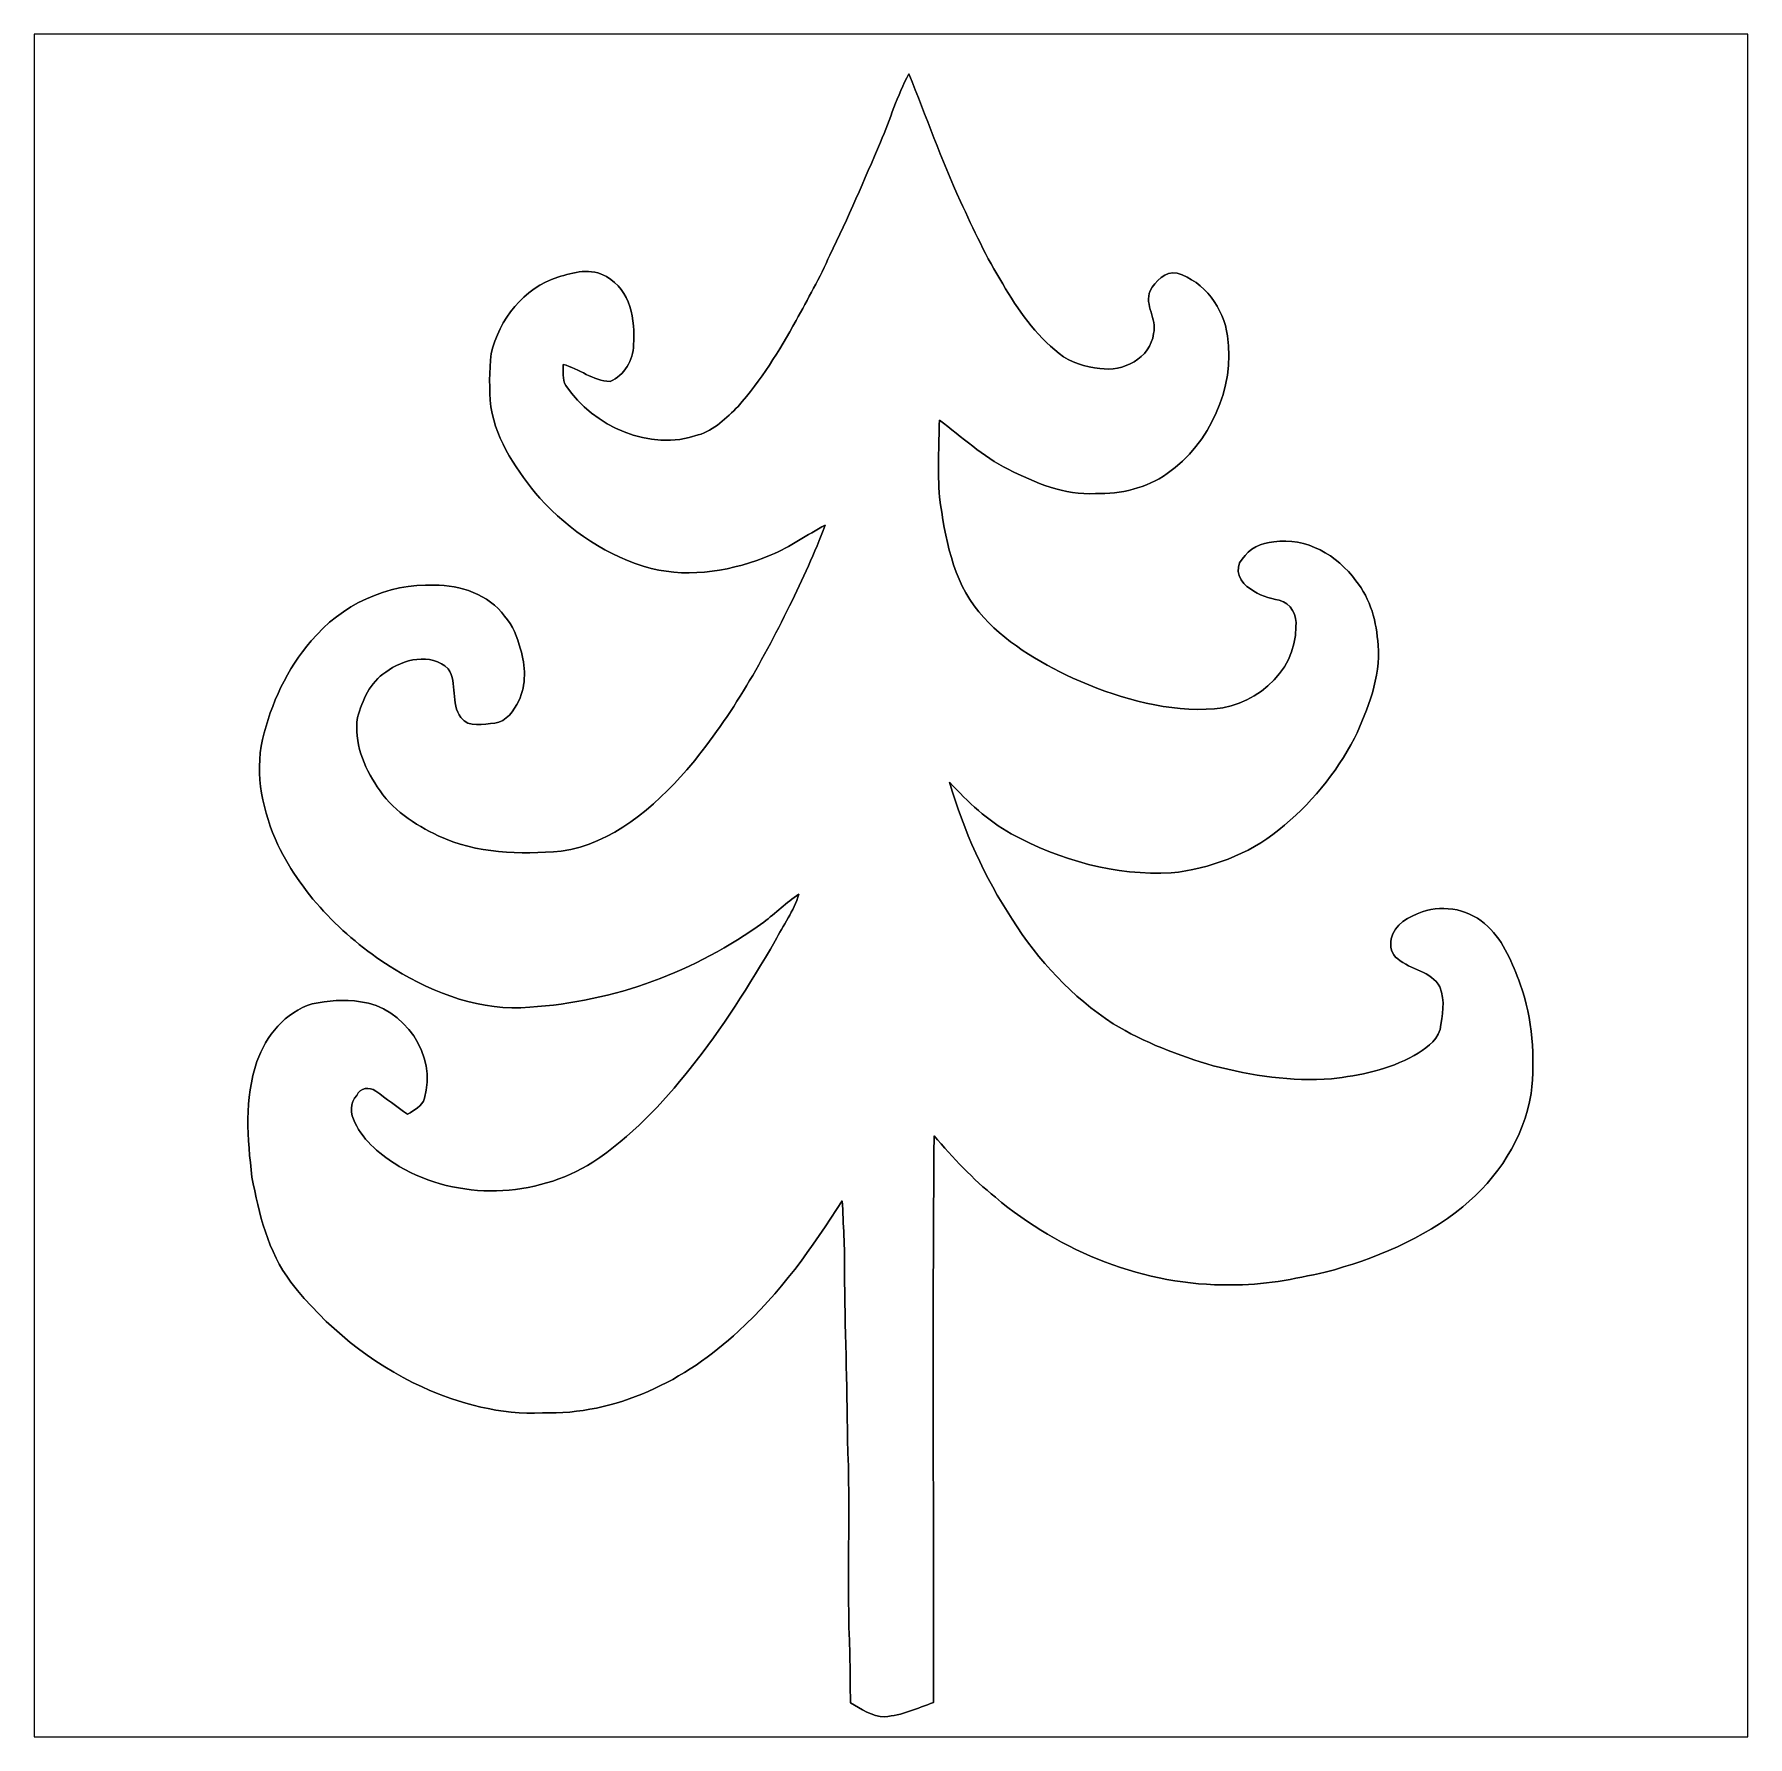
# Model space of a CAD drawing. Header units: centimetres. Extents: x -16.8 to 16.8, y -16.7 to 16.7.
import ezdxf

# ---------------------------------------------------------------- set-up
doc = ezdxf.new("R2010")
doc.units = ezdxf.units.CM
doc.header["$MEASUREMENT"] = 0
doc.layers.add('Layer 1', color=7, linetype='Continuous')

msp = doc.modelspace()

# ---------------------------------------------------------------- linework, layer by layer
at = {"layer": 'Layer 1', "color": 7}
for points, knots in [([(-16.77458, 16.66875), (-16.77458, 16.66875), (16.77458, 16.66875), (16.77458, 16.66875), (16.77458, 16.66875), (16.77458, 16.66875), (16.77458, -16.66875), (16.77458, -16.66875), (16.77458, -16.66875), (16.77458, -16.66875), (-16.77458, -16.66875), (-16.77458, -16.66875), (-16.77458, -16.66875), (-16.77458, -16.66875), (-16.77458, 16.66875), (-16.77458, 16.66875), (-16.77458, 16.66875), (-16.77458, 16.66875), (-16.77458, 16.66875), (-16.77458, 16.66875)], [0, 0, 0, 0, 0.16666667, 0.16666667, 0.16666667, 0.16666667, 0.33333333, 0.33333333, 0.33333333, 0.33333333, 0.5, 0.5, 0.5, 0.5, 0.66666667, 0.66666667, 0.66666667, 0.66666667, 1, 1, 1, 1]), ([(-0.20461, 14.55843), (-0.52529, 13.81584), (-0.83749, 13.06865), (-1.1998, 12.34511), (-1.1998, 12.34511), (-1.38677, 11.90166), (-1.63195, 11.4868), (-1.85773, 11.06241), (-1.85773, 11.06241), (-2.18299, 10.46833), (-2.54988, 9.89224), (-2.99438, 9.37966), (-2.99438, 9.37966), (-3.22051, 9.1567), (-3.46075, 8.91575), (-3.77261, 8.82191), (-3.77261, 8.82191), (-4.72969, 8.49559), (-5.81413, 8.98349), (-6.3687, 9.78888), (-6.3687, 9.78888), (-6.44031, 9.91482), (-6.41668, 10.06546), (-6.42056, 10.20374), (-6.42056, 10.20374), (-6.1027, 10.12155), (-5.83671, 9.87848), (-5.49839, 9.87249), (-5.49839, 9.87249), (-5.21688, 9.98855), (-5.04684, 10.287), (-5.03978, 10.58439), (-5.03978, 10.58439), (-5.00486, 11.07228), (-5.10011, 11.66107), (-5.57177, 11.92212), (-5.57177, 11.92212), (-5.86634, 12.09746), (-6.21947, 12.01208), (-6.52357, 11.91154), (-6.52357, 11.91154), (-7.19102, 11.70552), (-7.67468, 11.08146), (-7.82638, 10.41435), (-7.82638, 10.41435), (-7.87012, 10.06898), (-7.8673, 9.71762), (-7.83414, 9.37119), (-7.83414, 9.37119), (-7.72195, 8.68997), (-7.31132, 8.10295), (-6.8774, 7.58507), (-6.8774, 7.58507), (-6.29038, 6.94549), (-5.54108, 6.43502), (-4.69618, 6.20995), (-4.69618, 6.20995), (-3.91266, 6.01557), (-3.08257, 6.1655), (-2.34844, 6.47382), (-2.34844, 6.47382), (-1.97273, 6.62481), (-1.64783, 6.87317), (-1.28834, 7.0552), (-1.28834, 7.0552), (-1.49049, 6.51686), (-1.73143, 5.99405), (-1.98508, 5.47793), (-1.98508, 5.47793), (-2.54106, 4.34269), (-3.17465, 3.23427), (-3.99591, 2.26766), (-3.99591, 2.26766), (-4.64679, 1.53035), (-5.44865, 0.82056), (-6.45724, 0.67134), (-6.45724, 0.67134), (-7.26652, 0.60184), (-8.1153, 0.62265), (-8.86425, 0.97437), (-8.86425, 0.97437), (-9.33168, 1.19027), (-9.77829, 1.49366), (-10.05981, 1.93358), (-10.05981, 1.93358), (-10.32228, 2.32798), (-10.5216, 2.80599), (-10.44469, 3.28824), (-10.44469, 3.28824), (-10.35226, 3.62797), (-10.20057, 3.97863), (-9.89295, 4.17724), (-9.89295, 4.17724), (-9.55534, 4.43689), (-9.00783, 4.56459), (-8.66775, 4.24392), (-8.66775, 4.24392), (-8.48325, 3.96311), (-8.62789, 3.56129), (-8.42257, 3.2893), (-8.42257, 3.2893), (-8.27017, 3.0801), (-7.97595, 3.16512), (-7.75935, 3.17747), (-7.75935, 3.17747), (-7.52969, 3.2131), (-7.37905, 3.41983), (-7.2898, 3.61844), (-7.2898, 3.61844), (-7.13423, 3.93312), (-7.15716, 4.30071), (-7.25276, 4.62915), (-7.25276, 4.62915), (-7.32437, 4.8581), (-7.39881, 5.09587), (-7.56603, 5.27509), (-7.56603, 5.27509), (-7.8807, 5.70159), (-8.42821, 5.88574), (-8.94256, 5.87975), (-8.94256, 5.87975), (-9.85838, 5.92526), (-10.76925, 5.48993), (-11.35133, 4.78966), (-11.35133, 4.78966), (-11.82723, 4.24109), (-12.13979, 3.56235), (-12.30489, 2.85856), (-12.30489, 2.85856), (-12.46011, 2.16147), (-12.29783, 1.43616), (-12.00644, 0.79728), (-12.00644, 0.79728), (-11.50973, -0.22154), (-10.67788, -1.04916), (-9.71973, -1.64112), (-9.71973, -1.64112), (-8.92881, -2.12125), (-8.01264, -2.47015), (-7.07249, -2.38054), (-7.07249, -2.38054), (-5.42819, -2.28318), (-3.82199, -1.68663), (-2.49273, -0.71755), (-2.49273, -0.71755), (-2.25707, -0.54293), (-2.04929, -0.33126), (-1.80411, -0.16933), (-1.80411, -0.16933), (-1.89971, -0.50059), (-2.1149, -0.77858), (-2.2673, -1.08409), (-2.2673, -1.08409), (-2.77389, -1.94733), (-3.30376, -2.8007), (-3.93136, -3.58281), (-3.93136, -3.58281), (-4.47851, -4.27637), (-5.09658, -4.9276), (-5.83636, -5.41796), (-5.83636, -5.41796), (-6.96172, -6.12704), (-8.47901, -6.17643), (-9.63013, -5.49945), (-9.63013, -5.49945), (-9.98079, -5.28814), (-10.31981, -5.01897), (-10.49655, -4.63973), (-10.49655, -4.63973), (-10.58439, -4.47675), (-10.60344, -4.24956), (-10.46057, -4.10951), (-10.46057, -4.10951), (-10.39742, -3.95817), (-10.20939, -3.937), (-10.0898, -4.02414), (-10.0898, -4.02414), (-9.87954, -4.17054), (-9.68022, -4.33388), (-9.46714, -4.4771), (-9.46714, -4.4771), (-9.33626, -4.40196), (-9.17787, -4.32506), (-9.13518, -4.16631), (-9.13518, -4.16631), (-8.88224, -3.32952), (-9.53241, -2.3809), (-10.38895, -2.27577), (-10.38895, -2.27577), (-10.70293, -2.22673), (-11.02536, -2.24966), (-11.3344, -2.31916), (-11.3344, -2.31916), (-11.86074, -2.47685), (-12.23927, -2.94181), (-12.41531, -3.4484), (-12.41531, -3.4484), (-12.66331, -4.17407), (-12.60158, -4.96041), (-12.51232, -5.7083), (-12.51232, -5.7083), (-12.3765, -6.42832), (-12.19906, -7.16915), (-11.75173, -7.76676), (-11.75173, -7.76676), (-11.07299, -8.64023), (-10.1854, -9.3539), (-9.18175, -9.82027), (-9.18175, -9.82027), (-8.44338, -10.14906), (-7.64152, -10.3692), (-6.82625, -10.32616), (-6.82625, -10.32616), (-5.38974, -10.37167), (-4.01355, -9.69539), (-2.98662, -8.72596), (-2.98662, -8.72596), (-2.17276, -7.99253), (-1.54234, -7.08872), (-0.95321, -6.1722), (-0.95321, -6.1722), (-0.93698, -6.63187), (-0.90064, -7.09189), (-0.91017, -7.55262), (-0.91017, -7.55262), (-0.9017, -8.65152), (-0.85972, -9.74972), (-0.85161, -10.84897), (-0.85161, -10.84897), (-0.79269, -12.24774), (-0.86678, -13.64897), (-0.80539, -15.04774), (-0.80539, -15.04774), (-0.79975, -15.36806), (-0.79516, -15.68732), (-0.79587, -16.008), (-0.79587, -16.008), (-0.58455, -16.12194), (-0.37536, -16.27999), (-0.12241, -16.27611), (-0.12241, -16.27611), (0.21061, -16.25459), (0.51788, -16.10713), (0.82938, -16.00059), (0.82938, -16.00059), (0.83855, -12.29995), (0.80962, -8.59931), (0.84384, -4.89903), (0.84384, -4.89903), (1.21003, -5.33329), (1.60338, -5.74675), (2.04435, -6.10623), (2.04435, -6.10623), (3.32317, -7.17797), (4.97099, -7.84542), (6.64986, -7.82073), (6.64986, -7.82073), (7.27639, -7.83484), (7.89234, -7.70431), (8.50124, -7.57308), (8.50124, -7.57308), (9.46573, -7.3152), (10.41329, -6.92467), (11.1947, -6.29109), (11.1947, -6.29109), (11.88014, -5.73758), (12.38567, -4.94841), (12.53631, -4.07458), (12.53631, -4.07458), (12.6111, -3.35633), (12.56524, -2.61408), (12.31829, -1.93111), (12.31829, -1.93111), (12.1726, -1.52506), (12.00326, -1.10702), (11.68576, -0.80222), (11.68576, -0.80222), (11.35662, -0.47413), (10.83663, -0.36477), (10.39954, -0.51788), (10.39954, -0.51788), (10.14342, -0.60678), (9.85449, -0.75706), (9.79487, -1.04669), (9.79487, -1.04669), (9.7663, -1.18604), (9.79241, -1.35573), (9.92399, -1.43475), (9.92399, -1.43475), (10.17235, -1.65594), (10.58157, -1.67428), (10.74808, -1.98579), (10.74808, -1.98579), (10.85356, -2.2539), (10.8017, -2.54847), (10.74949, -2.82258), (10.74949, -2.82258), (10.67858, -3.0674), (10.44787, -3.20746), (10.24114, -3.32669), (10.24114, -3.32669), (9.75007, -3.61139), (9.18175, -3.71722), (8.62542, -3.78566), (8.62542, -3.78566), (7.84507, -3.84246), (7.06402, -3.72674), (6.31049, -3.52884), (6.31049, -3.52884), (5.62927, -3.33093), (4.959, -3.07516), (4.35081, -2.70616), (4.35081, -2.70616), (3.54577, -2.18722), (2.88114, -1.4672), (2.37173, -0.66005), (2.37173, -0.66005), (1.82986, 0.16404), (1.42522, 1.07738), (1.14547, 2.02142), (1.14547, 2.02142), (1.50954, 1.64183), (1.8863, 1.26577), (2.35479, 1.01424), (2.35479, 1.01424), (3.30553, 0.49213), (4.39984, 0.19262), (5.48781, 0.24553), (5.48781, 0.24553), (6.24628, 0.33091), (6.99523, 0.6029), (7.59142, 1.08797), (7.59142, 1.08797), (8.20173, 1.57621), (8.71432, 2.19146), (9.07627, 2.88466), (9.07627, 2.88466), (9.3405, 3.45546), (9.58744, 4.06647), (9.53629, 4.70853), (9.53629, 4.70853), (9.51089, 5.15479), (9.38989, 5.61234), (9.10449, 5.96618), (9.10449, 5.96618), (8.74324, 6.46501), (8.12482, 6.8266), (7.49547, 6.72712), (7.49547, 6.72712), (7.2517, 6.71019), (7.01111, 6.59977), (6.87599, 6.39022), (6.87599, 6.39022), (6.70384, 6.20466), (6.84036, 5.90832), (7.04144, 5.80884), (7.04144, 5.80884), (7.20125, 5.67514), (7.40586, 5.63386), (7.60201, 5.58518), (7.60201, 5.58518), (7.82743, 5.53332), (7.96572, 5.28602), (7.92409, 5.06236), (7.92409, 5.06236), (7.94561, 4.15114), (7.03968, 3.44205), (6.17185, 3.44981), (6.17185, 3.44981), (5.2645, 3.423), (4.38291, 3.69711), (3.56164, 4.05941), (3.56164, 4.05941), (2.88255, 4.38291), (2.21156, 4.77167), (1.72297, 5.35587), (1.72297, 5.35587), (1.19415, 5.98311), (1.06609, 6.82061), (0.94686, 7.60412), (0.94686, 7.60412), (0.91652, 8.10648), (0.93345, 8.6106), (0.94862, 9.11331), (0.94862, 9.11331), (1.38642, 8.77958), (1.79881, 8.40422), (2.29164, 8.15093), (2.29164, 8.15093), (2.82399, 7.88882), (3.39478, 7.63446), (4.00403, 7.67574), (4.00403, 7.67574), (4.49756, 7.66198), (5.00204, 7.78016), (5.40985, 8.06521), (5.40985, 8.06521), (6.24628, 8.66246), (6.73735, 9.73631), (6.59024, 10.76113), (6.59024, 10.76113), (6.51051, 11.30512), (6.14116, 11.82617), (5.60211, 11.98951), (5.60211, 11.98951), (5.37034, 12.03995), (5.17596, 11.82899), (5.07436, 11.64766), (5.07436, 11.64766), (4.95335, 11.35768), (5.21935, 11.09945), (5.13997, 10.80982), (5.13997, 10.80982), (5.08317, 10.32122), (4.53778, 10.0524), (4.09046, 10.12402), (4.09046, 10.12402), (3.80788, 10.15929), (3.51437, 10.23091), (3.29106, 10.41717), (3.29106, 10.41717), (2.82716, 10.78371), (2.48356, 11.27548), (2.18757, 11.78101), (2.18757, 11.78101), (1.86796, 12.29536), (1.61396, 12.8464), (1.36208, 13.39603), (1.36208, 13.39603), (0.97931, 14.21024), (0.68968, 15.06326), (0.34854, 15.89405), (0.34854, 15.89405), (0.12206, 15.46789), (-0.01588, 15.00152), (-0.20461, 14.55843)], [0, 0, 0, 0, 0.00909091, 0.00909091, 0.00909091, 0.00909091, 0.01818182, 0.01818182, 0.01818182, 0.01818182, 0.02727273, 0.02727273, 0.02727273, 0.02727273, 0.03636364, 0.03636364, 0.03636364, 0.03636364, 0.04545455, 0.04545455, 0.04545455, 0.04545455, 0.05454545, 0.05454545, 0.05454545, 0.05454545, 0.06363636, 0.06363636, 0.06363636, 0.06363636, 0.07272727, 0.07272727, 0.07272727, 0.07272727, 0.08181818, 0.08181818, 0.08181818, 0.08181818, 0.09090909, 0.09090909, 0.09090909, 0.09090909, 0.1, 0.1, 0.1, 0.1, 0.10909091, 0.10909091, 0.10909091, 0.10909091, 0.11818182, 0.11818182, 0.11818182, 0.11818182, 0.12727273, 0.12727273, 0.12727273, 0.12727273, 0.13636364, 0.13636364, 0.13636364, 0.13636364, 0.14545455, 0.14545455, 0.14545455, 0.14545455, 0.15454545, 0.15454545, 0.15454545, 0.15454545, 0.16363636, 0.16363636, 0.16363636, 0.16363636, 0.17272727, 0.17272727, 0.17272727, 0.17272727, 0.18181818, 0.18181818, 0.18181818, 0.18181818, 0.19090909, 0.19090909, 0.19090909, 0.19090909, 0.2, 0.2, 0.2, 0.2, 0.20909091, 0.20909091, 0.20909091, 0.20909091, 0.21818182, 0.21818182, 0.21818182, 0.21818182, 0.22727273, 0.22727273, 0.22727273, 0.22727273, 0.23636364, 0.23636364, 0.23636364, 0.23636364, 0.24545455, 0.24545455, 0.24545455, 0.24545455, 0.25454545, 0.25454545, 0.25454545, 0.25454545, 0.26363636, 0.26363636, 0.26363636, 0.26363636, 0.27272727, 0.27272727, 0.27272727, 0.27272727, 0.28181818, 0.28181818, 0.28181818, 0.28181818, 0.29090909, 0.29090909, 0.29090909, 0.29090909, 0.3, 0.3, 0.3, 0.3, 0.30909091, 0.30909091, 0.30909091, 0.30909091, 0.31818182, 0.31818182, 0.31818182, 0.31818182, 0.32727273, 0.32727273, 0.32727273, 0.32727273, 0.33636364, 0.33636364, 0.33636364, 0.33636364, 0.34545455, 0.34545455, 0.34545455, 0.34545455, 0.35454545, 0.35454545, 0.35454545, 0.35454545, 0.36363636, 0.36363636, 0.36363636, 0.36363636, 0.37272727, 0.37272727, 0.37272727, 0.37272727, 0.38181818, 0.38181818, 0.38181818, 0.38181818, 0.39090909, 0.39090909, 0.39090909, 0.39090909, 0.4, 0.4, 0.4, 0.4, 0.40909091, 0.40909091, 0.40909091, 0.40909091, 0.41818182, 0.41818182, 0.41818182, 0.41818182, 0.42727273, 0.42727273, 0.42727273, 0.42727273, 0.43636364, 0.43636364, 0.43636364, 0.43636364, 0.44545455, 0.44545455, 0.44545455, 0.44545455, 0.45454545, 0.45454545, 0.45454545, 0.45454545, 0.46363636, 0.46363636, 0.46363636, 0.46363636, 0.47272727, 0.47272727, 0.47272727, 0.47272727, 0.48181818, 0.48181818, 0.48181818, 0.48181818, 0.49090909, 0.49090909, 0.49090909, 0.49090909, 0.5, 0.5, 0.5, 0.5, 0.50909091, 0.50909091, 0.50909091, 0.50909091, 0.51818182, 0.51818182, 0.51818182, 0.51818182, 0.52727273, 0.52727273, 0.52727273, 0.52727273, 0.53636364, 0.53636364, 0.53636364, 0.53636364, 0.54545455, 0.54545455, 0.54545455, 0.54545455, 0.55454545, 0.55454545, 0.55454545, 0.55454545, 0.56363636, 0.56363636, 0.56363636, 0.56363636, 0.57272727, 0.57272727, 0.57272727, 0.57272727, 0.58181818, 0.58181818, 0.58181818, 0.58181818, 0.59090909, 0.59090909, 0.59090909, 0.59090909, 0.6, 0.6, 0.6, 0.6, 0.60909091, 0.60909091, 0.60909091, 0.60909091, 0.61818182, 0.61818182, 0.61818182, 0.61818182, 0.62727273, 0.62727273, 0.62727273, 0.62727273, 0.63636364, 0.63636364, 0.63636364, 0.63636364, 0.64545455, 0.64545455, 0.64545455, 0.64545455, 0.65454545, 0.65454545, 0.65454545, 0.65454545, 0.66363636, 0.66363636, 0.66363636, 0.66363636, 0.67272727, 0.67272727, 0.67272727, 0.67272727, 0.68181818, 0.68181818, 0.68181818, 0.68181818, 0.69090909, 0.69090909, 0.69090909, 0.69090909, 0.7, 0.7, 0.7, 0.7, 0.70909091, 0.70909091, 0.70909091, 0.70909091, 0.71818182, 0.71818182, 0.71818182, 0.71818182, 0.72727273, 0.72727273, 0.72727273, 0.72727273, 0.73636364, 0.73636364, 0.73636364, 0.73636364, 0.74545455, 0.74545455, 0.74545455, 0.74545455, 0.75454545, 0.75454545, 0.75454545, 0.75454545, 0.76363636, 0.76363636, 0.76363636, 0.76363636, 0.77272727, 0.77272727, 0.77272727, 0.77272727, 0.78181818, 0.78181818, 0.78181818, 0.78181818, 0.79090909, 0.79090909, 0.79090909, 0.79090909, 0.8, 0.8, 0.8, 0.8, 0.80909091, 0.80909091, 0.80909091, 0.80909091, 0.81818182, 0.81818182, 0.81818182, 0.81818182, 0.82727273, 0.82727273, 0.82727273, 0.82727273, 0.83636364, 0.83636364, 0.83636364, 0.83636364, 0.84545455, 0.84545455, 0.84545455, 0.84545455, 0.85454545, 0.85454545, 0.85454545, 0.85454545, 0.86363636, 0.86363636, 0.86363636, 0.86363636, 0.87272727, 0.87272727, 0.87272727, 0.87272727, 0.88181818, 0.88181818, 0.88181818, 0.88181818, 0.89090909, 0.89090909, 0.89090909, 0.89090909, 0.9, 0.9, 0.9, 0.9, 0.90909091, 0.90909091, 0.90909091, 0.90909091, 0.91818182, 0.91818182, 0.91818182, 0.91818182, 0.92727273, 0.92727273, 0.92727273, 0.92727273, 0.93636364, 0.93636364, 0.93636364, 0.93636364, 0.94545455, 0.94545455, 0.94545455, 0.94545455, 0.95454545, 0.95454545, 0.95454545, 0.95454545, 0.96363636, 0.96363636, 0.96363636, 0.96363636, 0.97272727, 0.97272727, 0.97272727, 0.97272727, 0.98181818, 0.98181818, 0.98181818, 0.98181818, 1, 1, 1, 1])]:
    msp.add_open_spline(points, degree=3, knots=knots, dxfattribs=at)
at = {"layer": 'Layer 1', "color": 9}
msp.add_open_spline([(-0.20461, 14.55843), (-0.01588, 15.00152), (0.12206, 15.46789), (0.34854, 15.89405), (0.34854, 15.89405), (0.68968, 15.06326), (0.97931, 14.21024), (1.36208, 13.39603), (1.36208, 13.39603), (1.61396, 12.8464), (1.86796, 12.29536), (2.18757, 11.78101), (2.18757, 11.78101), (2.48356, 11.27548), (2.82716, 10.78371), (3.29106, 10.41717), (3.29106, 10.41717), (3.51437, 10.23091), (3.80788, 10.15929), (4.09046, 10.12402), (4.09046, 10.12402), (4.53778, 10.0524), (5.08317, 10.32122), (5.13997, 10.80982), (5.13997, 10.80982), (5.21935, 11.09945), (4.95335, 11.35768), (5.07436, 11.64766), (5.07436, 11.64766), (5.17596, 11.82899), (5.37034, 12.03995), (5.60211, 11.98951), (5.60211, 11.98951), (6.14116, 11.82617), (6.51051, 11.30512), (6.59024, 10.76113), (6.59024, 10.76113), (6.73735, 9.73631), (6.24628, 8.66246), (5.40985, 8.06521), (5.40985, 8.06521), (5.00204, 7.78016), (4.49756, 7.66198), (4.00403, 7.67574), (4.00403, 7.67574), (3.39478, 7.63446), (2.82399, 7.88882), (2.29164, 8.15093), (2.29164, 8.15093), (1.79881, 8.40422), (1.38642, 8.77958), (0.94862, 9.11331), (0.94862, 9.11331), (0.93345, 8.6106), (0.91652, 8.10648), (0.94686, 7.60412), (0.94686, 7.60412), (1.06609, 6.82061), (1.19415, 5.98311), (1.72297, 5.35587), (1.72297, 5.35587), (2.21156, 4.77167), (2.88255, 4.38291), (3.56164, 4.05941), (3.56164, 4.05941), (4.38291, 3.69711), (5.2645, 3.423), (6.17185, 3.44981), (6.17185, 3.44981), (7.03968, 3.44205), (7.94561, 4.15114), (7.92409, 5.06236), (7.92409, 5.06236), (7.96572, 5.28602), (7.82743, 5.53332), (7.60201, 5.58518), (7.60201, 5.58518), (7.40586, 5.63386), (7.20125, 5.67514), (7.04144, 5.80884), (7.04144, 5.80884), (6.84036, 5.90832), (6.70384, 6.20466), (6.87599, 6.39022), (6.87599, 6.39022), (7.01111, 6.59977), (7.2517, 6.71019), (7.49547, 6.72712), (7.49547, 6.72712), (8.12482, 6.8266), (8.74324, 6.46501), (9.10449, 5.96618), (9.10449, 5.96618), (9.38989, 5.61234), (9.51089, 5.15479), (9.53629, 4.70853), (9.53629, 4.70853), (9.58744, 4.06647), (9.3405, 3.45546), (9.07627, 2.88466), (9.07627, 2.88466), (8.71432, 2.19146), (8.20173, 1.57621), (7.59142, 1.08797), (7.59142, 1.08797), (6.99523, 0.6029), (6.24628, 0.33091), (5.48781, 0.24553), (5.48781, 0.24553), (4.39984, 0.19262), (3.30553, 0.49213), (2.35479, 1.01424), (2.35479, 1.01424), (1.8863, 1.26577), (1.50954, 1.64183), (1.14547, 2.02142), (1.14547, 2.02142), (1.42522, 1.07738), (1.82986, 0.16404), (2.37173, -0.66005), (2.37173, -0.66005), (2.88114, -1.4672), (3.54577, -2.18722), (4.35081, -2.70616), (4.35081, -2.70616), (4.959, -3.07516), (5.62927, -3.33093), (6.31049, -3.52884), (6.31049, -3.52884), (7.06402, -3.72674), (7.84507, -3.84246), (8.62542, -3.78566), (8.62542, -3.78566), (9.18175, -3.71722), (9.75007, -3.61139), (10.24114, -3.32669), (10.24114, -3.32669), (10.44787, -3.20746), (10.67858, -3.0674), (10.74949, -2.82258), (10.74949, -2.82258), (10.8017, -2.54847), (10.85356, -2.2539), (10.74808, -1.98579), (10.74808, -1.98579), (10.58157, -1.67428), (10.17235, -1.65594), (9.92399, -1.43475), (9.92399, -1.43475), (9.79241, -1.35573), (9.7663, -1.18604), (9.79487, -1.04669), (9.79487, -1.04669), (9.85449, -0.75706), (10.14342, -0.60678), (10.39954, -0.51788), (10.39954, -0.51788), (10.83663, -0.36477), (11.35662, -0.47413), (11.68576, -0.80222), (11.68576, -0.80222), (12.00326, -1.10702), (12.1726, -1.52506), (12.31829, -1.93111), (12.31829, -1.93111), (12.56524, -2.61408), (12.6111, -3.35633), (12.53631, -4.07458), (12.53631, -4.07458), (12.38567, -4.94841), (11.88014, -5.73758), (11.1947, -6.29109), (11.1947, -6.29109), (10.41329, -6.92467), (9.46573, -7.3152), (8.50124, -7.57308), (8.50124, -7.57308), (7.89234, -7.70431), (7.27639, -7.83484), (6.64986, -7.82073), (6.64986, -7.82073), (4.97099, -7.84542), (3.32317, -7.17797), (2.04435, -6.10623), (2.04435, -6.10623), (1.60338, -5.74675), (1.21003, -5.33329), (0.84384, -4.89903), (0.84384, -4.89903), (0.80962, -8.59931), (0.83855, -12.29995), (0.82938, -16.00059), (0.82938, -16.00059), (0.51788, -16.10713), (0.21061, -16.25459), (-0.12241, -16.27611), (-0.12241, -16.27611), (-0.37536, -16.27999), (-0.58455, -16.12194), (-0.79587, -16.008), (-0.79587, -16.008), (-0.79516, -15.68732), (-0.79975, -15.36806), (-0.80539, -15.04774), (-0.80539, -15.04774), (-0.86678, -13.64897), (-0.79269, -12.24774), (-0.85161, -10.84897), (-0.85161, -10.84897), (-0.85972, -9.74972), (-0.9017, -8.65152), (-0.91017, -7.55262), (-0.91017, -7.55262), (-0.90064, -7.09189), (-0.93698, -6.63187), (-0.95321, -6.1722), (-0.95321, -6.1722), (-1.54234, -7.08872), (-2.17276, -7.99253), (-2.98662, -8.72596), (-2.98662, -8.72596), (-4.01355, -9.69539), (-5.38974, -10.37167), (-6.82625, -10.32616), (-6.82625, -10.32616), (-7.64152, -10.3692), (-8.44338, -10.14906), (-9.18175, -9.82027), (-9.18175, -9.82027), (-10.1854, -9.3539), (-11.07299, -8.64023), (-11.75173, -7.76676), (-11.75173, -7.76676), (-12.19906, -7.16915), (-12.3765, -6.42832), (-12.51232, -5.7083), (-12.51232, -5.7083), (-12.60158, -4.96041), (-12.66331, -4.17407), (-12.41531, -3.4484), (-12.41531, -3.4484), (-12.23927, -2.94181), (-11.86074, -2.47685), (-11.3344, -2.31916), (-11.3344, -2.31916), (-11.02536, -2.24966), (-10.70293, -2.22673), (-10.38895, -2.27577), (-10.38895, -2.27577), (-9.53241, -2.3809), (-8.88224, -3.32952), (-9.13518, -4.16631), (-9.13518, -4.16631), (-9.17787, -4.32506), (-9.33626, -4.40196), (-9.46714, -4.4771), (-9.46714, -4.4771), (-9.68022, -4.33388), (-9.87954, -4.17054), (-10.0898, -4.02414), (-10.0898, -4.02414), (-10.20939, -3.937), (-10.39742, -3.95817), (-10.46057, -4.10951), (-10.46057, -4.10951), (-10.60344, -4.24956), (-10.58439, -4.47675), (-10.49655, -4.63973), (-10.49655, -4.63973), (-10.31981, -5.01897), (-9.98079, -5.28814), (-9.63013, -5.49945), (-9.63013, -5.49945), (-8.47901, -6.17643), (-6.96172, -6.12704), (-5.83636, -5.41796), (-5.83636, -5.41796), (-5.09658, -4.9276), (-4.47851, -4.27637), (-3.93136, -3.58281), (-3.93136, -3.58281), (-3.30376, -2.8007), (-2.77389, -1.94733), (-2.2673, -1.08409), (-2.2673, -1.08409), (-2.1149, -0.77858), (-1.89971, -0.50059), (-1.80411, -0.16933), (-1.80411, -0.16933), (-2.04929, -0.33126), (-2.25707, -0.54293), (-2.49273, -0.71755), (-2.49273, -0.71755), (-3.82199, -1.68663), (-5.42819, -2.28318), (-7.07249, -2.38054), (-7.07249, -2.38054), (-8.01264, -2.47015), (-8.92881, -2.12125), (-9.71973, -1.64112), (-9.71973, -1.64112), (-10.67788, -1.04916), (-11.50973, -0.22154), (-12.00644, 0.79728), (-12.00644, 0.79728), (-12.29783, 1.43616), (-12.46011, 2.16147), (-12.30489, 2.85856), (-12.30489, 2.85856), (-12.13979, 3.56235), (-11.82723, 4.24109), (-11.35133, 4.78966), (-11.35133, 4.78966), (-10.76925, 5.48993), (-9.85838, 5.92526), (-8.94256, 5.87975), (-8.94256, 5.87975), (-8.42821, 5.88574), (-7.8807, 5.70159), (-7.56603, 5.27509), (-7.56603, 5.27509), (-7.39881, 5.09587), (-7.32437, 4.8581), (-7.25276, 4.62915), (-7.25276, 4.62915), (-7.15716, 4.30071), (-7.13423, 3.93312), (-7.2898, 3.61844), (-7.2898, 3.61844), (-7.37905, 3.41983), (-7.52969, 3.2131), (-7.75935, 3.17747), (-7.75935, 3.17747), (-7.97595, 3.16512), (-8.27017, 3.0801), (-8.42257, 3.2893), (-8.42257, 3.2893), (-8.62789, 3.56129), (-8.48325, 3.96311), (-8.66775, 4.24392), (-8.66775, 4.24392), (-9.00783, 4.56459), (-9.55534, 4.43689), (-9.89295, 4.17724), (-9.89295, 4.17724), (-10.20057, 3.97863), (-10.35226, 3.62797), (-10.44469, 3.28824), (-10.44469, 3.28824), (-10.5216, 2.80599), (-10.32228, 2.32798), (-10.05981, 1.93358), (-10.05981, 1.93358), (-9.77829, 1.49366), (-9.33168, 1.19027), (-8.86425, 0.97437), (-8.86425, 0.97437), (-8.1153, 0.62265), (-7.26652, 0.60184), (-6.45724, 0.67134), (-6.45724, 0.67134), (-5.44865, 0.82056), (-4.64679, 1.53035), (-3.99591, 2.26766), (-3.99591, 2.26766), (-3.17465, 3.23427), (-2.54106, 4.34269), (-1.98508, 5.47793), (-1.98508, 5.47793), (-1.73143, 5.99405), (-1.49049, 6.51686), (-1.28834, 7.0552), (-1.28834, 7.0552), (-1.64783, 6.87317), (-1.97273, 6.62481), (-2.34844, 6.47382), (-2.34844, 6.47382), (-3.08257, 6.1655), (-3.91266, 6.01557), (-4.69618, 6.20995), (-4.69618, 6.20995), (-5.54108, 6.43502), (-6.29038, 6.94549), (-6.8774, 7.58507), (-6.8774, 7.58507), (-7.31132, 8.10295), (-7.72195, 8.68997), (-7.83414, 9.37119), (-7.83414, 9.37119), (-7.8673, 9.71762), (-7.87012, 10.06898), (-7.82638, 10.41435), (-7.82638, 10.41435), (-7.67468, 11.08146), (-7.19102, 11.70552), (-6.52357, 11.91154), (-6.52357, 11.91154), (-6.21947, 12.01208), (-5.86634, 12.09746), (-5.57177, 11.92212), (-5.57177, 11.92212), (-5.10011, 11.66107), (-5.00486, 11.07228), (-5.03978, 10.58439), (-5.03978, 10.58439), (-5.04684, 10.287), (-5.21688, 9.98855), (-5.49839, 9.87249), (-5.49839, 9.87249), (-5.83671, 9.87848), (-6.1027, 10.12155), (-6.42056, 10.20374), (-6.42056, 10.20374), (-6.41668, 10.06546), (-6.44031, 9.91482), (-6.3687, 9.78888), (-6.3687, 9.78888), (-5.81413, 8.98349), (-4.72969, 8.49559), (-3.77261, 8.82191), (-3.77261, 8.82191), (-3.46075, 8.91575), (-3.22051, 9.1567), (-2.99438, 9.37966), (-2.99438, 9.37966), (-2.54988, 9.89224), (-2.18299, 10.46833), (-1.85773, 11.06241), (-1.85773, 11.06241), (-1.63195, 11.4868), (-1.38677, 11.90166), (-1.1998, 12.34511), (-1.1998, 12.34511), (-0.83749, 13.06865), (-0.52529, 13.81584), (-0.20461, 14.55843)], degree=3, knots=[0, 0, 0, 0, 0.00909091, 0.00909091, 0.00909091, 0.00909091, 0.01818182, 0.01818182, 0.01818182, 0.01818182, 0.02727273, 0.02727273, 0.02727273, 0.02727273, 0.03636364, 0.03636364, 0.03636364, 0.03636364, 0.04545455, 0.04545455, 0.04545455, 0.04545455, 0.05454545, 0.05454545, 0.05454545, 0.05454545, 0.06363636, 0.06363636, 0.06363636, 0.06363636, 0.07272727, 0.07272727, 0.07272727, 0.07272727, 0.08181818, 0.08181818, 0.08181818, 0.08181818, 0.09090909, 0.09090909, 0.09090909, 0.09090909, 0.1, 0.1, 0.1, 0.1, 0.10909091, 0.10909091, 0.10909091, 0.10909091, 0.11818182, 0.11818182, 0.11818182, 0.11818182, 0.12727273, 0.12727273, 0.12727273, 0.12727273, 0.13636364, 0.13636364, 0.13636364, 0.13636364, 0.14545455, 0.14545455, 0.14545455, 0.14545455, 0.15454545, 0.15454545, 0.15454545, 0.15454545, 0.16363636, 0.16363636, 0.16363636, 0.16363636, 0.17272727, 0.17272727, 0.17272727, 0.17272727, 0.18181818, 0.18181818, 0.18181818, 0.18181818, 0.19090909, 0.19090909, 0.19090909, 0.19090909, 0.2, 0.2, 0.2, 0.2, 0.20909091, 0.20909091, 0.20909091, 0.20909091, 0.21818182, 0.21818182, 0.21818182, 0.21818182, 0.22727273, 0.22727273, 0.22727273, 0.22727273, 0.23636364, 0.23636364, 0.23636364, 0.23636364, 0.24545455, 0.24545455, 0.24545455, 0.24545455, 0.25454545, 0.25454545, 0.25454545, 0.25454545, 0.26363636, 0.26363636, 0.26363636, 0.26363636, 0.27272727, 0.27272727, 0.27272727, 0.27272727, 0.28181818, 0.28181818, 0.28181818, 0.28181818, 0.29090909, 0.29090909, 0.29090909, 0.29090909, 0.3, 0.3, 0.3, 0.3, 0.30909091, 0.30909091, 0.30909091, 0.30909091, 0.31818182, 0.31818182, 0.31818182, 0.31818182, 0.32727273, 0.32727273, 0.32727273, 0.32727273, 0.33636364, 0.33636364, 0.33636364, 0.33636364, 0.34545455, 0.34545455, 0.34545455, 0.34545455, 0.35454545, 0.35454545, 0.35454545, 0.35454545, 0.36363636, 0.36363636, 0.36363636, 0.36363636, 0.37272727, 0.37272727, 0.37272727, 0.37272727, 0.38181818, 0.38181818, 0.38181818, 0.38181818, 0.39090909, 0.39090909, 0.39090909, 0.39090909, 0.4, 0.4, 0.4, 0.4, 0.40909091, 0.40909091, 0.40909091, 0.40909091, 0.41818182, 0.41818182, 0.41818182, 0.41818182, 0.42727273, 0.42727273, 0.42727273, 0.42727273, 0.43636364, 0.43636364, 0.43636364, 0.43636364, 0.44545455, 0.44545455, 0.44545455, 0.44545455, 0.45454545, 0.45454545, 0.45454545, 0.45454545, 0.46363636, 0.46363636, 0.46363636, 0.46363636, 0.47272727, 0.47272727, 0.47272727, 0.47272727, 0.48181818, 0.48181818, 0.48181818, 0.48181818, 0.49090909, 0.49090909, 0.49090909, 0.49090909, 0.5, 0.5, 0.5, 0.5, 0.50909091, 0.50909091, 0.50909091, 0.50909091, 0.51818182, 0.51818182, 0.51818182, 0.51818182, 0.52727273, 0.52727273, 0.52727273, 0.52727273, 0.53636364, 0.53636364, 0.53636364, 0.53636364, 0.54545455, 0.54545455, 0.54545455, 0.54545455, 0.55454545, 0.55454545, 0.55454545, 0.55454545, 0.56363636, 0.56363636, 0.56363636, 0.56363636, 0.57272727, 0.57272727, 0.57272727, 0.57272727, 0.58181818, 0.58181818, 0.58181818, 0.58181818, 0.59090909, 0.59090909, 0.59090909, 0.59090909, 0.6, 0.6, 0.6, 0.6, 0.60909091, 0.60909091, 0.60909091, 0.60909091, 0.61818182, 0.61818182, 0.61818182, 0.61818182, 0.62727273, 0.62727273, 0.62727273, 0.62727273, 0.63636364, 0.63636364, 0.63636364, 0.63636364, 0.64545455, 0.64545455, 0.64545455, 0.64545455, 0.65454545, 0.65454545, 0.65454545, 0.65454545, 0.66363636, 0.66363636, 0.66363636, 0.66363636, 0.67272727, 0.67272727, 0.67272727, 0.67272727, 0.68181818, 0.68181818, 0.68181818, 0.68181818, 0.69090909, 0.69090909, 0.69090909, 0.69090909, 0.7, 0.7, 0.7, 0.7, 0.70909091, 0.70909091, 0.70909091, 0.70909091, 0.71818182, 0.71818182, 0.71818182, 0.71818182, 0.72727273, 0.72727273, 0.72727273, 0.72727273, 0.73636364, 0.73636364, 0.73636364, 0.73636364, 0.74545455, 0.74545455, 0.74545455, 0.74545455, 0.75454545, 0.75454545, 0.75454545, 0.75454545, 0.76363636, 0.76363636, 0.76363636, 0.76363636, 0.77272727, 0.77272727, 0.77272727, 0.77272727, 0.78181818, 0.78181818, 0.78181818, 0.78181818, 0.79090909, 0.79090909, 0.79090909, 0.79090909, 0.8, 0.8, 0.8, 0.8, 0.80909091, 0.80909091, 0.80909091, 0.80909091, 0.81818182, 0.81818182, 0.81818182, 0.81818182, 0.82727273, 0.82727273, 0.82727273, 0.82727273, 0.83636364, 0.83636364, 0.83636364, 0.83636364, 0.84545455, 0.84545455, 0.84545455, 0.84545455, 0.85454545, 0.85454545, 0.85454545, 0.85454545, 0.86363636, 0.86363636, 0.86363636, 0.86363636, 0.87272727, 0.87272727, 0.87272727, 0.87272727, 0.88181818, 0.88181818, 0.88181818, 0.88181818, 0.89090909, 0.89090909, 0.89090909, 0.89090909, 0.9, 0.9, 0.9, 0.9, 0.90909091, 0.90909091, 0.90909091, 0.90909091, 0.91818182, 0.91818182, 0.91818182, 0.91818182, 0.92727273, 0.92727273, 0.92727273, 0.92727273, 0.93636364, 0.93636364, 0.93636364, 0.93636364, 0.94545455, 0.94545455, 0.94545455, 0.94545455, 0.95454545, 0.95454545, 0.95454545, 0.95454545, 0.96363636, 0.96363636, 0.96363636, 0.96363636, 0.97272727, 0.97272727, 0.97272727, 0.97272727, 0.98181818, 0.98181818, 0.98181818, 0.98181818, 1, 1, 1, 1], dxfattribs=at)

doc.saveas('drawing.dxf')
